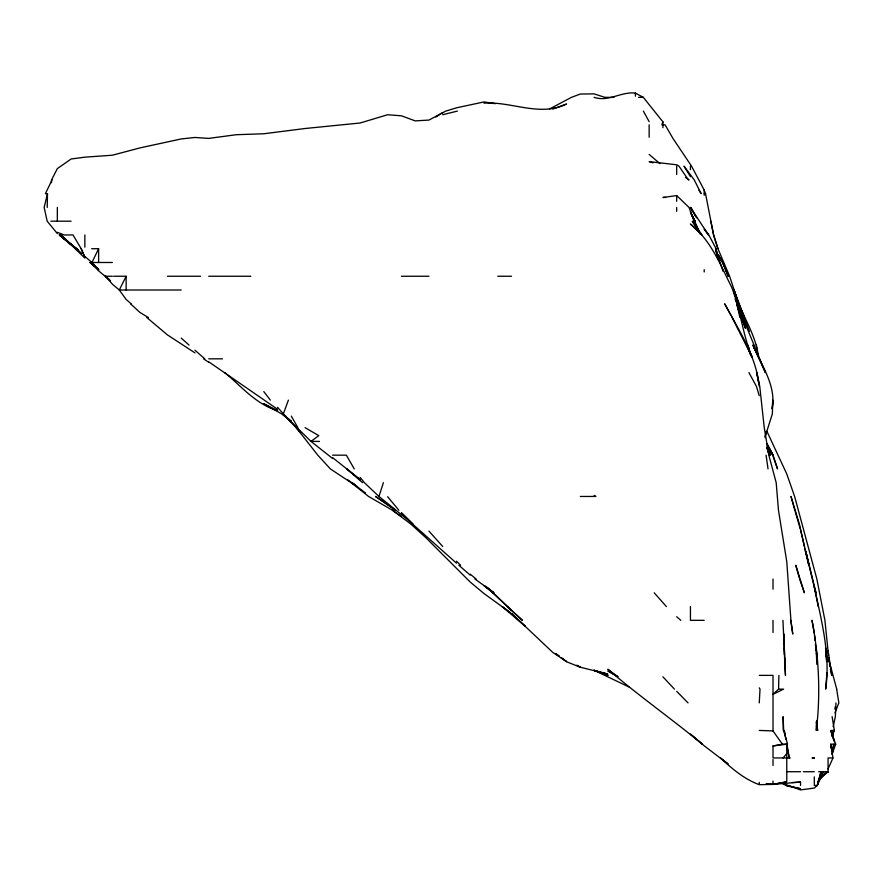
<?xml version="1.0" encoding="UTF-8"?>
<svg xmlns="http://www.w3.org/2000/svg" width="883" height="883" viewBox="0 0 883 883"><rect width="100%" height="100%" fill="white"/><g stroke="black" fill="none" stroke-linecap="round" stroke-linejoin="round"><path stroke-width="1.32" d="M47.218 207.428L47.483 193.675L45.397 193.675L52.042 179.911M832.757 737.316L832.89 730.429L834.369 730.429L832.117 716.665M778.574 689.137L783.607 689.137L773.011 694.281L778.574 689.137L778.894 675.374M51.479 182.66L51.556 179.911L57.34 168.631L71.104 158.995L84.856 157.163L112.384 155.22L139.911 147.914L181.203 138.951L194.966 137.461L208.73 138.399L236.258 134.713L263.785 133.763L305.065 128.51L360.121 123.002L387.648 114.735L401.412 115.805L415.176 120.872L428.939 120.077L445.772 111.092L456.467 107.825L483.994 101.931L495.253 103.708M816.654 720.793L816.267 730.429C820.815 693.895 818.85 656.422 812.007 620.33L814.303 633.166M835.958 702.901L835.362 716.665L833.177 726.676M759.248 702.901L760.02 689.137L759.248 687.857M832.15 736.687L832.89 730.429M832.294 754.203L833.784 744.192L832.117 751.698M765.042 437.648L766.124 431.401M834.854 709.159L835.296 706.654M47.483 193.675L44.15 207.428L47.196 221.192L57.34 233.587M814.303 776.841L814.303 785.484L817.382 785.484L821.002 771.72L817.261 785.484L814.303 788.055L800.539 789.921L780.528 782.669M456.467 563.166L412.516 523.983L401.412 512.802L413.034 523.983L378.95 496.456L383.399 482.692M765.208 436.401L772.36 413.884L772.768 400.12L772.15 408.873C776.576 385.551 761.356 365.507 752.89 345.065L765.395 372.593L735.097 299.039M594.093 97.329C608.53 102.262 620.926 91.402 635.385 93.079L643.31 97.329L662.912 121.854L661.842 124.856L665.098 124.856L673.067 138.62L691.544 166.147L704.204 190.066L705.539 193.675L713.585 234.955L717.956 248.719L729.612 276.247L738.696 303.774L749.391 331.302M832.073 754.203L835.682 744.192L830.715 730.429L833.386 739.192M300.54 432.427L283.344 413.884L288.399 400.12M834.976 712.912L838.85 702.901L836.654 689.137M832.294 734.181L833.751 730.429L832.625 736.687L832.018 730.429M832.194 735.44L834.369 730.429M817.261 785.484L823.342 771.72L821.83 774.016M828.066 768.994L832.967 757.956L830.693 744.192L835.682 744.192M109.503 279.845L98.62 270.86L91.953 262.483L98.62 248.719L91.689 248.719M113.653 276.247L126.148 276.247L119.282 290.01L126.148 299.458L131.114 303.774M783.111 757.956L786.775 753.541M817.835 781.554L826.665 771.72L820.009 778.133M820.208 778.53L828.066 771.72M435.816 117.02L442.703 112.56M549.458 109.006L571.478 97.329L580.33 94.028L594.093 93.885L604.899 97.329L614.027 97.395M552.802 109.05L566.566 104.006C539.899 117.229 511.522 101.214 483.994 103.156M442.703 114.724L457.35 111.092M790.252 757.956L773.011 757.956L773.011 745.947L782.371 744.192L786.775 744.192L786.775 780.969M700.053 233.807L694.06 221.192L689.027 207.428L676.676 195.584L662.912 197.461L665.661 197.439M773.011 745.947L786.775 744.192M800.539 785.484L800.539 782.073L773.011 784.391L766.135 784.159M792.283 782.504L800.539 782.073M638.575 97.329L643.31 97.329M685.495 177.45L689.126 179.911M704.204 193.675L705.539 193.675L704.204 195.198L704.204 190.066M50.806 221.192L71.104 221.192M84.856 256.434L91.953 262.483L112.384 262.483M181.203 290.01L119.282 290.01L112.384 284.183L105.662 276.247L112.384 276.247M167.439 276.247L200.54 276.247M208.73 276.247L250.805 276.247M401.412 276.247L428.939 276.247M497.758 276.247L511.522 276.247M208.73 358.829L222.494 358.829M319.425 441.401L310.971 441.401L284.988 415.827M332.593 455.164L346.357 455.164L354.249 468.928M580.33 496.456L595.882 496.456L594.093 495.374M704.204 620.33L690.44 620.33L690.44 606.566M759.248 675.374L773.011 675.374L773.011 730.925L782.371 744.192M832.967 757.956L828.066 757.956L828.066 772.316M787.294 771.72L800.539 771.72M803.353 771.72L814.303 771.72M818.607 771.72L828.453 771.72M766.135 784.115L773.011 784.325L786.775 781.808L773.011 784.424L759.248 784.667C744.214 779.203 732.007 768.64 720.418 757.956L727.614 763.541M759.248 730.429L773.011 730.925M652.901 162.847L649.148 161.611L676.676 164.779L678.961 166.147L688.442 179.911M57.34 232.295L64.117 234.955L72.991 234.955L81.192 248.719L84.856 257.262L81.192 248.719M629.038 687.018L594.093 670.274L607.857 674.082L580.33 667.239L566.566 661.775L561.135 657.68M576.897 665.329L580.33 667.184L576.897 665.363M782.195 782.912L786.775 785.484L800.539 788.718L786.775 785.892L781.3 782.68M618.089 676.731L607.857 670.937L617.603 676.499L607.857 669.281C638.398 695.462 671.246 718.652 702.415 744.192L690.44 734.126L704.204 745.804L728.508 764.336M305.065 427.648L318.829 435.65L310.971 441.401L332.593 458.487M148.366 317.538L139.911 312.427L130.529 303.774M510.429 612.67L483.994 593.542L470.231 582.063L425.904 537.747L410.761 523.983L392.416 510.219L368.564 496.456L351.257 482.692L356.798 486.356M354.723 484.712L347.383 479.657M365.573 493.012L351.831 482.692L354.944 484.712M356.721 486.356L330.385 468.928L317.781 455.164L296.246 427.648L300.661 432.427M208.73 361.82L277.549 409.271M194.966 352.891L167.439 334.9L146.821 317.538M203.576 358.829L208.73 362.317M392.416 510.219L401.412 516.434M509.436 611.908L502.14 606.566L525.275 626.279L511.522 613.42L552.802 652.427L566.566 661.61L561.279 657.68M555.981 653.751L559.16 656.113M555.926 653.751L559.049 656.113M474.988 579.038L493.994 592.802L483.994 585.506L492.968 592.802L485.981 586.533M81.898 253.509L59.393 234.955L76.854 248.719M59.316 234.955L78.598 250.463L59.393 234.955L75.982 248.719M332.593 457.637L346.357 468.564M346.798 468.928L360.121 479.646L346.776 468.928L362.582 482.692M98.62 269.856L90.044 262.483M470.231 574.127L476.114 579.038M90.011 262.483L98.62 269.734M649.148 154.415L659.965 163.631M98.62 269.436L90.463 262.483L98.62 270.11L91.953 262.483M378.95 496.456L364.392 482.692L360.121 477.361M676.676 616.753L680.826 620.33M224.712 372.593C241.534 386.401 255.816 404.215 277.549 410.639L263.785 403.752L281.644 413.884L291.313 421.357L282.428 413.884L291.313 421.842L285.11 415.65M458.884 565.275L470.231 575.131M194.966 350.209L204.757 358.829M507.173 606.566L522.394 620.33L485.838 586.533M181.203 338.09L189.028 345.065M105.276 276.247L110.353 280.783M71.104 244.227L60.883 234.955L84.856 258.079M488.685 588.497L511.522 610.429L507.339 606.566M488.542 588.497L493.1 592.802L488.542 588.354M105.662 276.247L109.503 279.878M666.389 606.566L654.193 592.802M456.467 561.202L460.595 565.275M676.676 691.323L688.034 702.901M662.912 676.797L674.457 689.137M442.703 546.5L428.939 531.091M277.549 407.273L283.344 413.884M387.648 496.743L398.84 510.219M716.345 252.825L722.89 262.483L728.21 276.247L722.879 262.483L717.967 254.558L722.393 262.483M263.785 391.588L270.353 400.12M716.599 252.737L722.89 262.483M698.95 190.231L701.168 193.675L694.248 179.911L684.016 166.147L690.44 176.699M695.859 226.931L692.316 221.192L701.985 234.955L690.44 224.028C710.738 240.033 720.495 264.955 731.731 287.383C740.318 309.723 742.758 333.951 751.554 356.324M697.283 229.227L699.413 232.671M695.815 216.611L690.44 207.428L708.552 234.955L704.204 229.172L708.817 234.955L716.113 248.719L717.967 258.951L715.517 248.719L723.034 271.247M716.599 253.421L717.967 255.761L715.66 248.719L717.967 258.951M291.313 416.125L297.858 427.648M696.588 217.759L690.848 207.428L692.305 211.192M691.102 214.061L695.076 221.192L690.44 211.754L700.263 233.807M731.08 315.43L724.667 303.774C738.707 329.999 756.256 356.125 759.248 386.357M643.365 111.092L649.148 121.666M748.905 372.593L756.411 386.357L759.248 395.705M739.612 332.505L752.459 357.681L746.632 345.065L751.323 356.324M731.731 316.6L738.961 331.302M772.592 455.164L766.83 443.696L773.011 455.164L777.526 468.928L773.011 456.036M767.106 448.288L770.495 455.164L766.632 447.14M722.956 263.741L728.552 276.247L722.879 262.483M766.952 431.401L786.775 473.983L794.623 496.456L816.863 579.038L824.91 620.33L828.508 655.363M737.537 307.527L745.495 328.377L736.698 303.774M738.696 303.774L733.972 290.01L744.501 317.538L734.038 292.516C741.61 314.447 755.947 334.138 758.596 357.571M743.729 317.538L745.495 321.765M767.956 451.412L769.49 455.164L766.797 447.659M799.612 579.038L804.38 592.802L795.793 565.275L799.27 577.78M828.74 659.557L836.731 689.137M717.956 248.719L713.596 234.955L710.815 221.192M795.186 511.467L800.23 528.696M754.899 350.065L753.42 345.065L754.866 350.065M794.799 510.219L790.991 496.456L799.358 523.983L804.347 546.511M814.303 587.283L800.539 529.866M828.629 659.557L829.192 661.61L828.629 659.071M814.601 588.387L818.265 606.566M805.682 552.758L808.839 565.275L805.892 551.511L815.958 592.802L814.303 587.04C821.444 620.429 830.605 654.745 825.682 689.137L826.918 672.625M834.314 741.687L831.62 730.429L831.963 732.934M739.965 317.538L736.841 303.774L737.316 306.28M826.179 654.104L827.79 661.61L825.98 652.857M829.457 664.115L829.965 666.621M830.473 669.126L831.753 675.374L828.066 650.473L828.453 655.418M804.855 549.005L805.362 551.511M787.272 748.067L789.236 757.956L787.161 745.44M787.57 744.192L783.651 730.429L783.111 716.665L783.298 730.429M758.552 382.604L756.665 372.593L759.755 386.357L764.236 427.648L768.828 455.164L776.19 482.692L778.464 510.219L786.775 561.665L790.925 620.33L792.779 634.093L790.771 620.33M785.87 739.192L784.281 730.429L784.943 735.44M816.367 722.923L817.702 730.429L816.289 721.676M826.135 655.363L827.128 661.61L825.572 647.857L825.76 650.605M766.069 455.164L768.044 468.928M756.4 345.065L757.746 355.076M816.058 650.352L815.406 644.093M816.356 652.857L817.36 661.61L816.179 647.857L816.808 664.369M816.378 725.429L816.874 730.429L816.83 720.793M814.545 635.341L815.042 640.341M782.945 620.33L785.473 675.374L784.545 657.482M830.693 744.192L830.969 747.945M826.035 654.733L826.411 660.241M784.424 654.733L784.104 634.093M784.347 647.857L784.744 661.61M773.011 579.038L773.011 589.204M773.011 620.33L773.011 632.559M773.011 759.557L773.011 765.451M773.011 781.102L773.011 783.133M759.248 782.415L759.248 784.325M704.204 269.668L704.204 271.931M690.44 166.147L690.44 169.613M676.676 166.147L676.676 174.404M676.676 195.584L676.676 201.291M676.676 207.428L676.676 211.302M662.912 121.854L662.912 127.704M649.148 124.856L649.148 137.229M635.385 93.079L635.385 96.225M126.148 276.247L126.148 290.01M98.62 248.719L98.62 262.483M84.856 234.955L84.856 247.163M57.34 207.428L57.34 221.192M814.303 757.956L812.261 757.956L814.303 757.956M607.857 675.374L594.093 670.318L607.857 675.374M387.648 504.557L375.507 496.456L395.452 510.219L387.648 504.557M773.011 455.043L766.742 443.674L773.011 455.043M750.705 355.076L747.89 345.065L750.727 355.076M828.949 661.61L828.651 657.901L828.949 661.61"/></g></svg>
